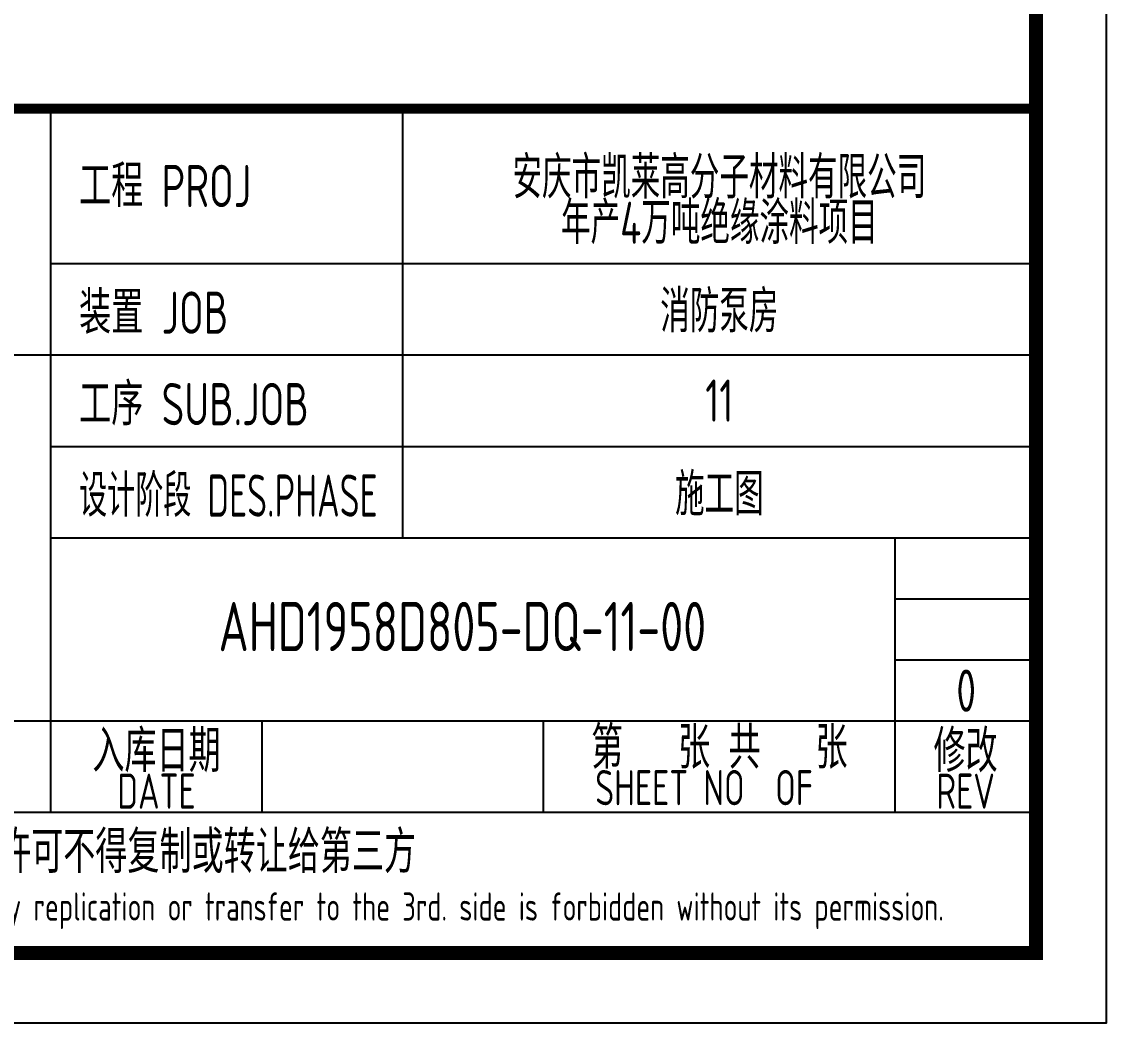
# Model space of a CAD drawing. Extents: x 5394041 to 5729212, y -433068 to -301615.
# Drawn here: x 5419017 to 5426725, y -342545 to -335428 of the extents above; entities that cross this region are included whole.
import ezdxf
from ezdxf.enums import TextEntityAlignment as Align

# ---------------------------------------------------------------- set-up
doc = ezdxf.new("R2010")
doc.units = 0
doc.header["$LTSCALE"] = 1000
doc.header["$MEASUREMENT"] = 0
doc.layers.get('0').update_dxf_attribs({"linetype": 'CONTINUOUS'})
doc.layers.add('AXIS', color=3, linetype='CONTINUOUS')
doc.layers.add('图框', color=107, linetype='CONTINUOUS')
doc.styles.add('AHD', font='sceie.shx', dxfattribs={"width": 0.7, "bigfont": 'sceic.shx'})
doc.styles.add('sceie', font='sceie.shx', dxfattribs={"width": 0.7, "bigfont": 'sceic.shx'})
doc.styles.add('TSSD_Rein', font='Tssdeng.shx', dxfattribs={"width": 0.7, "bigfont": 'hztxt.shx'})

msp = doc.modelspace()

# ---------------------------------------------------------------- linework, layer by layer
for p, q in [((5419225.4, -341045.4), (5419225.4, -336045.4)), ((5421725.4, -339095.4), (5421725.4, -336045.4)), ((5426225.4, -342045.4), (5426225.4, -336045.4)), ((5426225.4, -342045.4), (5426225.4, -336045.4)), ((5419225.4, -337145.4), (5426225.4, -337145.4)), ((5408225.4, -337795.4), (5426225.4, -337795.4)), ((5419225.4, -338445.4), (5426225.4, -338445.4)), ((5419225.4, -339095.4), (5426225.4, -339095.4)), ((5425225.4, -341045.4), (5425225.4, -339095.4)), ((5425225.4, -339528.7), (5426225.4, -339528.7)), ((5425225.4, -339962), (5426225.4, -339962)), ((5408225.4, -340395.4), (5426225.4, -340395.4)), ((5420725.4, -341045.4), (5420725.4, -340395.4)), ((5422725.4, -341045.4), (5422725.4, -340395.4)), ((5408225.4, -341045.4), (5426225.4, -341045.4)), ((5408225.4, -342045.4), (5426225.4, -342045.4)), ((5408225.4, -342045.4), (5426225.4, -342045.4))]:
    msp.add_line(p, q)
msp.add_lwpolyline([(5426225.4, -336045.4, 70, 70, 0), (5408225.4, -336045.4, 70, 70, 0), (5408225.4, -342045.4, 0, 0, 0)], format="xyseb")
at = {"layer": '图框', "color": 4}
msp.add_lwpolyline([(5405725.4, -342545.4), (5405725.4, -312845.4), (5426725.4, -312845.4), (5426725.4, -342545.4)], close=True, dxfattribs=at)
at = {"layer": '图框', "color": 4, "const_width": 100}
msp.add_lwpolyline([(5408225.4, -342045.4), (5426225.4, -342045.4), (5426225.4, -313345.4), (5408225.4, -313345.4)], close=True, dxfattribs=at)

# ---------------------------------------------------------------- texts
at = {"style": 'AHD'}
for s, width, p in [('工程 PROJ', 0.8, (5419425.4, -336745.4)), ('工程 PROJ', 0.8, (5419425.4, -336745.4)), ('装置 JOB', 0.8, (5419425.4, -337645.4)), ('装置 JOB', 0.8, (5419425.4, -337645.4)), ('工序 SUB.JOB', 0.8, (5419425.4, -338295.4)), ('工序 SUB.JOB', 0.8, (5419425.4, -338295.4)), ('设计阶段 DES.PHASE', 0.7, (5419425.4, -338945.4)), ('设计阶段 DES.PHASE', 0.7, (5419425.4, -338945.4))]:
    msp.add_text(s, height=300, dxfattribs=dict(at, width=width)).set_placement(p)
at = {"style": 'AHD', "width": 0.8}
for s, height, p in [('入库日期', 300, (5419975.4, -340595.4)), ('入库日期', 300, (5419975.4, -340595.4)), ('第   张 共   张', 300, (5423975.4, -340570.4)), ('修改', 300, (5425725.4, -340595.4)), ('修改', 300, (5425725.4, -340595.4)), ('DATE', 250, (5419975.4, -340895.4)), ('DATE', 250, (5419975.4, -340895.4)), ('SHEET NO  OF  ', 250, (5423975.4, -340870.4)), ('SHEET NO  OF  ', 250, (5423975.4, -340870.4)), ('REV', 250, (5425725.4, -340895.4)), ('REV', 250, (5425725.4, -340895.4)), ('本文件专有权属安徽华东化工医药工程有限责任公司所有,未经许可不得复制或转让给第三方', 300, (5417225.4, -341345.4)), ('本文件专有权属安徽华东化工医药工程有限责任公司所有,未经许可不得复制或转让给第三方', 300, (5417225.4, -341345.4)), ('The proprietary right of this document belongs to Anhui Huadong Chemical And Medical Engineering  Co.,Ltd.  and any replication or transfer to the 3rd. side is forbidden without its permission. ', 200, (5417225.4, -341745.4))]:
    msp.add_text(s, height=height, dxfattribs=at).set_placement(p, align=Align.MIDDLE)
at = {"width": 0.8}
for tag, text, height, style, p in [('AHD1958D805-DQ-11-00', '200320-02-040', 350, 'sceie', (5422149, -339725.6)), ('0', '0', 300, 'AHD', (5425729.5, -340181.5)), ('0', '0', 300, 'AHD', (5425729.5, -340181.5))]:
    msp.add_attdef(tag, text=text, height=height, dxfattribs=dict(at, style=style)).set_placement(p, align=Align.MIDDLE)
at = {"layer": 'AXIS', "style": 'TSSD_Rein', "width": 0.7}
for s, p in [('安庆市凯莱高分子材料有限公司', (5423975.4, -336517.8)), ('年产4万吨绝缘涂料项目', (5423975.4, -336840.8)), ('消防泵房', (5423975.4, -337470.4)), ('11', (5423975.4, -338120.4)), ('施工图', (5423975.4, -338770.4))]:
    msp.add_text(s, height=300, dxfattribs=at).set_placement(p, align=Align.MIDDLE)

doc.saveas('drawing.dxf')
